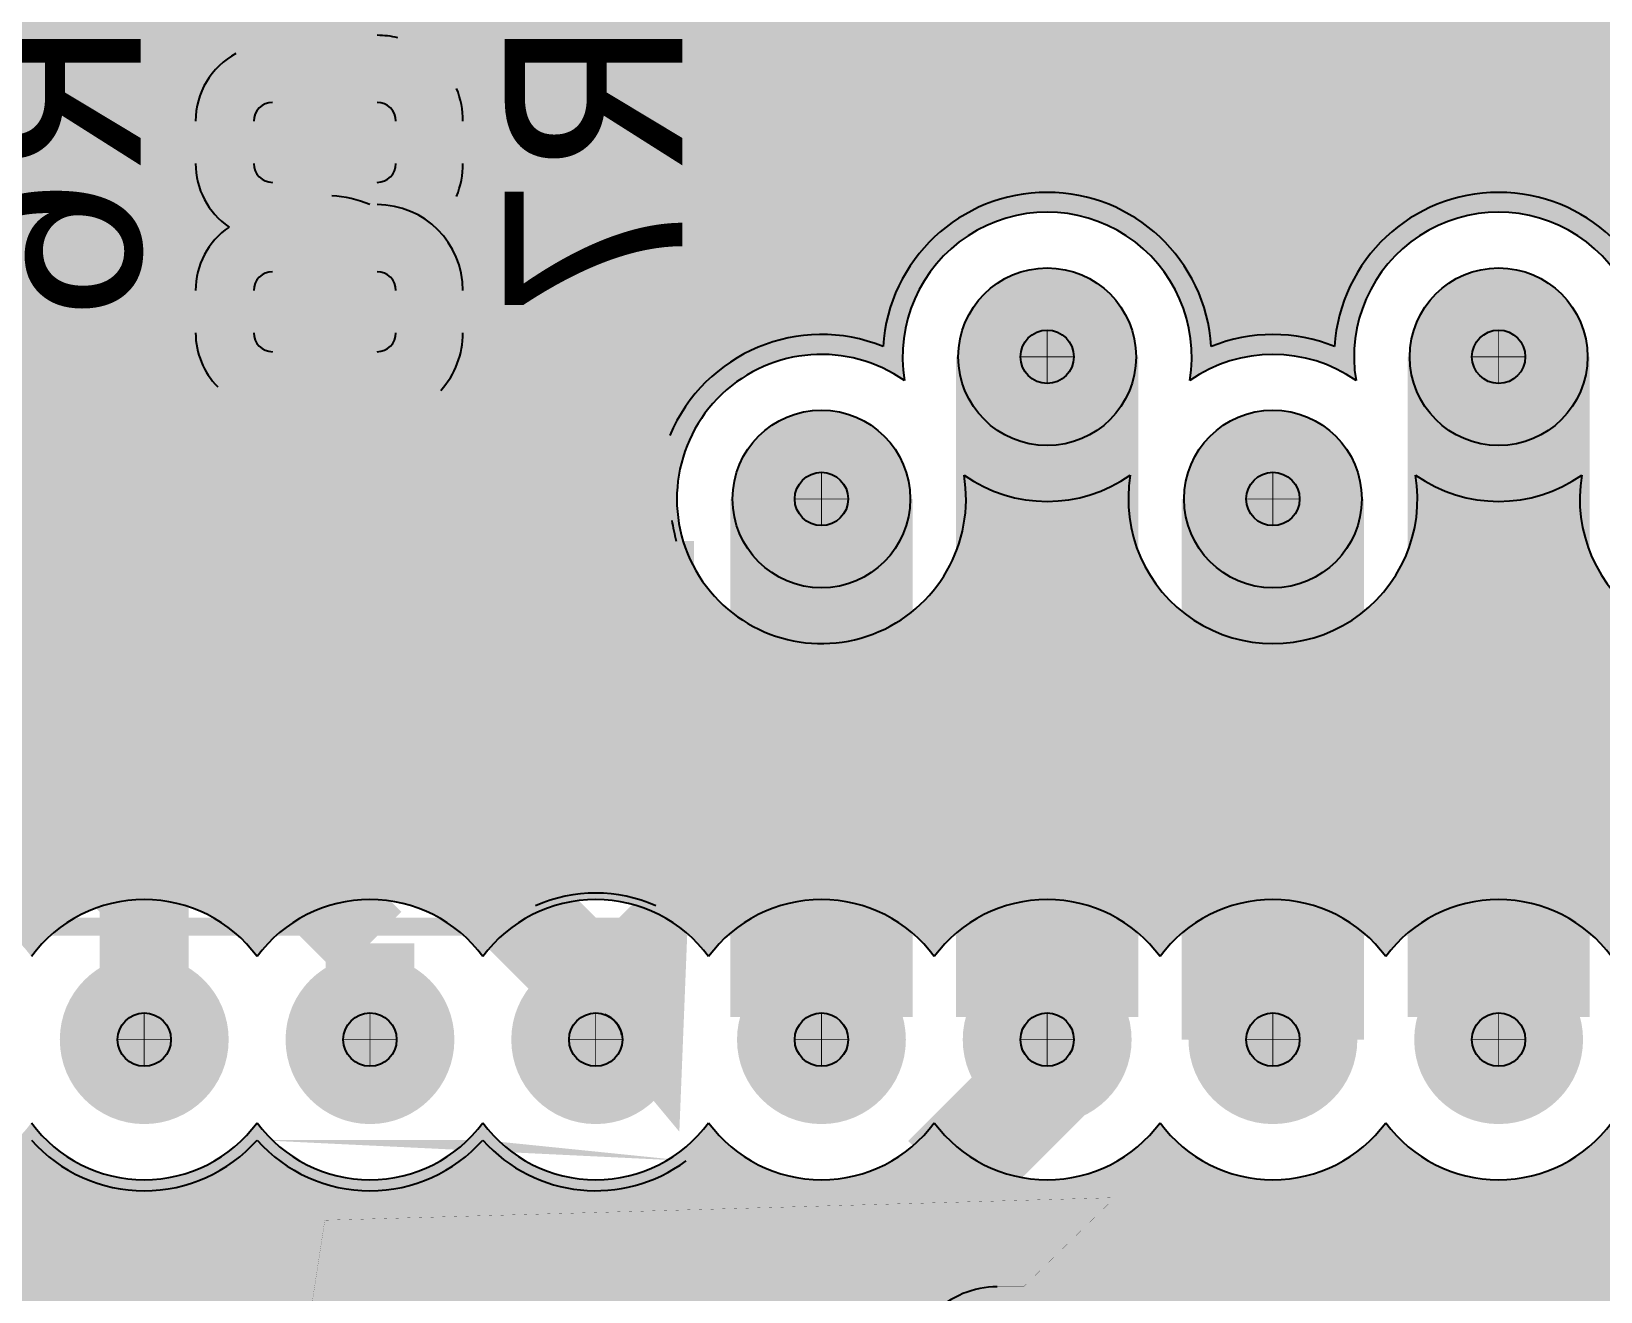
# Model space of a CAD drawing. Extents: x -5 to 272, y 7 to 75.
# Drawn here: x 25.65 to 43.31, y 36.28 to 50.46 of the extents above; entities that cross this region are included whole.
import ezdxf
from ezdxf.enums import TextEntityAlignment as Align

# ---------------------------------------------------------------- set-up
doc = ezdxf.new("R2010")
doc.units = 0
for name, color, linetype in [('3D_INFO_BOTTOM', 3, 'CONTINUOUS'), ('3D_INFO_TOP', 1, 'CONTINUOUS'), ('COPPER_BOTTOM', 1, 'CONTINUOUS'), ('COPPER_TOP', 3, 'CONTINUOUS'), ('DRILL', 255, 'CONTINUOUS'), ('DRILL_SYMBOLS', 255, 'CONTINUOUS'), ('SILKSCREEN_BOTTOM', 6, 'CONTINUOUS'), ('SILKSCREEN_TOP', 4, 'CONTINUOUS'), ('SOLDER_MASK_BOTTOM', 212, 'CONTINUOUS'), ('SOLDER_MASK_TOP', 200, 'CONTINUOUS')]:
    doc.layers.add(name, color=color, linetype=linetype)
doc.styles.add('MONOTxtStyle_M', font='monotxt')

msp = doc.modelspace()

# ---------------------------------------------------------------- hatches: boundary and pattern name
at = {"layer": 'COPPER_BOTTOM'}
h = msp.add_hatch(color=1, dxfattribs=at)
edge = h.paths.add_edge_path()
edge.add_arc((23.114, 53.34), 1.65, 305.229441, 40.595451, ccw=False)
edge.add_line((24.065806, 51.9922), (24.065806, 51.073841))
edge.add_arc((23.448418, 50.466918), 0.86575, 0, 44.510251, ccw=False)
edge.add_line((24.314168, 50.466918), (24.314168, 49.990082))
edge.add_arc((23.448418, 49.990082), 0.86575, 304.430446, 0, ccw=False)
edge.add_arc((23.448418, 48.561918), 0.86575, 0, 55.569554, ccw=False)
edge.add_line((24.314168, 48.561918), (24.314168, 48.085082))
edge.add_arc((23.448418, 48.085082), 0.86575, 321.106534, 0, ccw=False)
edge.add_line((24.122244, 47.5415), (24.122244, 47.177099))
edge.add_line((24.122244, 47.177099), (27.750194, 43.549143))
edge.add_line((27.750194, 43.549143), (27.750194, 46.462159))
edge.add_arc((28.367582, 47.069082), 0.86575, 180, 224.510251, ccw=False)
edge.add_line((27.501832, 47.069082), (27.501832, 47.545918))
edge.add_arc((28.367582, 47.545918), 0.86575, 124.430446, 180, ccw=False)
edge.add_arc((28.367582, 48.974082), 0.86575, 180, 235.569554, ccw=False)
edge.add_line((27.501832, 48.974082), (27.501832, 49.450918))
edge.add_arc((28.367582, 49.450918), 0.86575, 118.385807, 180, ccw=False)
edge.add_line((27.955999, 50.212576), (27.955999, 51.283361))
edge.add_arc((28.403599, 52.294), 1.105322, 225, 246.112029, ccw=False)
edge.add_line((27.622018, 51.51242), (25.185548, 53.94889))
edge.add_line((25.185548, 53.94889), (24.72076, 54.413678))
edge.add_line((24.72076, 54.413678), (24.366883, 54.413678))
h = msp.add_hatch(color=1, dxfattribs=at)
edge = h.paths.add_edge_path()
edge.add_arc((53.34, 52.312), 1.8, 195.995124, 212.385993)
edge.add_line((51.819974, 51.347883), (51.819974, 48.580016))
edge.add_arc((52.324, 46.8), 1.85, 105.809899, 176.733789)
edge.add_arc((49.76, 45.2), 1.85, 67.196596, 111.239133)
edge.add_arc((47.244, 46.8), 1.85, 3.853854, 176.434088)
edge.add_arc((44.704, 45.2), 1.85, 67.981307, 112.018693)
edge.add_arc((42.164, 46.8), 1.85, 3.565912, 176.434088)
edge.add_arc((39.624, 45.2), 1.85, 67.981307, 112.018693)
edge.add_arc((37.084, 46.8), 1.85, 3.565912, 176.434088)
edge.add_arc((34.544, 45.2), 1.85, 67.981307, 157.344648)
edge.add_line((32.836749, 45.912596), (30.26229, 45.912596))
edge.add_line((30.26229, 45.912596), (30.26229, 46.422346))
edge.add_arc((29.544418, 47.069082), 0.966234, 317.984069, 0)
edge.add_line((30.510652, 47.069082), (30.510652, 47.545918))
edge.add_arc((29.544418, 47.545918), 0.966234, 0, 90)
edge.add_line((29.544418, 48.512152), (29.46118, 48.512152))
edge.add_arc((28.956, 47.3075), 1.30629, 67.248876, 86.565401)
edge.add_line((29.034259, 48.611444), (28.956, 48.672084))
edge.add_line((28.956, 48.672084), (28.955999, 48.672083))
edge.add_line((28.955999, 48.672083), (28.955999, 49.752917))
edge.add_line((28.955999, 49.752917), (28.956, 49.752916))
edge.add_line((28.956, 49.752916), (29.776666, 50.388825))
edge.add_arc((29.544418, 49.450918), 0.966234, 76.091975, 90)
edge.add_line((29.544418, 50.417152), (28.955999, 50.417152))
edge.add_line((28.955999, 50.417152), (28.955999, 51.088194))
edge.add_line((28.955999, 51.088194), (39.040421, 51.088194))
edge.add_arc((40.113291, 51.785291), 1.279451, 213.013779, 270)
edge.add_line((40.113291, 50.50584), (41.166709, 50.50584))
edge.add_arc((41.166709, 51.785291), 1.279451, 270, 315.473778)
edge.add_arc((43.18, 52.312), 1.8, 232.284556, 314.874444)
edge.add_arc((45.72, 52.312), 1.8, 225.125556, 314.874444)
edge.add_arc((48.26, 52.312), 1.8, 225.125556, 344.004876)
edge.add_line((49.990313, 51.816), (51.609687, 51.816))
edge = h.paths.add_edge_path()
edge.add_line((30.437395, 49.819971), (29.653429, 49.2125))
edge.add_line((29.653429, 49.2125), (30.437395, 48.605029))
edge.add_arc((29.544418, 48.974082), 0.966234, 337.545461, 0)
edge.add_line((30.510652, 48.974082), (30.510652, 49.450918))
edge.add_arc((29.544418, 49.450918), 0.966234, 0, 22.454539)
h = msp.add_hatch(color=1, dxfattribs=at)
edge = h.paths.add_edge_path()
edge.add_line((28.156, 49.450918), (28.156, 48.974082))
edge.add_arc((28.367582, 48.974082), 0.211582, 180, 270)
edge.add_line((28.367582, 48.7625), (29.544418, 48.7625))
edge.add_arc((29.544418, 48.974082), 0.211582, 270, 0)
edge.add_line((29.756, 48.974082), (29.756, 49.450918))
edge.add_arc((29.544418, 49.450918), 0.211582, 0, 90)
edge.add_line((29.544418, 49.6625), (28.367582, 49.6625))
edge.add_arc((28.367582, 49.450918), 0.211582, 90, 180)
h = msp.add_hatch(color=1, dxfattribs=at)
edge = h.paths.add_edge_path()
edge.add_line((28.156, 47.545918), (28.156, 47.069082))
edge.add_arc((28.367582, 47.069082), 0.211582, 180, 270)
edge.add_line((28.367582, 46.8575), (29.544418, 46.8575))
edge.add_arc((29.544418, 47.069082), 0.211582, 270, 0)
edge.add_line((29.756, 47.069082), (29.756, 47.545918))
edge.add_arc((29.544418, 47.545918), 0.211582, 0, 90)
edge.add_line((29.544418, 47.7575), (28.367582, 47.7575))
edge.add_arc((28.367582, 47.545918), 0.211582, 90, 180)
h = msp.add_hatch(color=256, dxfattribs=at)
edge = h.paths.add_edge_path()
edge.add_arc((37.084, 46.8), 1, 0, 360)
edge = h.paths.add_edge_path()
edge.add_arc((37.084, 46.8), 0.3, 0, 360)
h = msp.add_hatch(color=256, dxfattribs=at)
edge = h.paths.add_edge_path()
edge.add_arc((42.164, 46.8), 1, 0, 360)
edge = h.paths.add_edge_path()
edge.add_arc((42.164, 46.8), 0.3, 0, 360)
h = msp.add_hatch(color=1, dxfattribs=at)
edge = h.paths.add_edge_path()
edge.add_arc((19.304, 23.876), 1.7, 41.663758, 138.336242, ccw=False)
edge.add_arc((21.844, 23.876), 1.7, 41.663758, 138.336242, ccw=False)
edge.add_arc((24.384, 23.876), 1.7, 54.694093, 138.336242, ccw=False)
edge.add_line((25.366501, 25.263333), (25.366501, 25.7321))
edge.add_arc((26.924, 25.7321), 1.557499, 98.750749, 180, ccw=False)
edge.add_line((26.687048, 27.271469), (29.364469, 29.94889))
edge.add_line((29.364469, 29.94889), (29.364469, 29.94889))
edge.add_line((29.364469, 29.94889), (33.02, 33.604421))
edge.add_line((33.02, 33.604421), (33.02, 37.753009))
edge.add_arc((32.004, 39.116), 1.7, 221.663758, 306.701566, ccw=False)
edge.add_arc((29.464, 39.116), 1.7, 221.663758, 318.336242, ccw=False)
edge.add_arc((26.924, 39.116), 1.7, 221.663758, 318.336242, ccw=False)
edge.add_arc((24.384, 39.116), 1.7, 221.663758, 318.336242, ccw=False)
edge.add_arc((21.844, 39.116), 1.7, 221.663758, 318.336242, ccw=False)
edge.add_arc((19.304, 39.116), 1.7, 221.663758, 318.336242, ccw=False)
edge.add_arc((16.764, 39.116), 1.7, 132.823605, 318.336242, ccw=False)
edge.add_line((15.608436, 40.362865), (15.608436, 42.014982))
edge.add_line((15.608436, 42.014982), (14.431885, 43.191546))
edge.add_line((14.431885, 43.191546), (7.4689, 43.191546))
edge.add_arc((7.4689, 44.34711), 1.155564, 257.812613, 270, ccw=False)
edge.add_arc((7.468899, 44.34711), 1.155564, 225, 257.812677, ccw=False)
edge.add_line((6.651792, 43.530003), (4.262891, 45.918903))
edge.add_arc((5.079999, 46.73601), 1.155564, 208.475555, 225, ccw=False)
edge.add_line((4.064234, 46.185056), (4.064234, 43.364379))
edge.add_line((4.064234, 43.364379), (4.923591, 42.505022))
edge.add_line((4.923591, 42.505022), (7.322916, 42.505022))
edge.add_arc((7.322916, 41.869937), 0.635085, 0, 90, ccw=False)
edge.add_line((7.958001, 41.869937), (7.958001, 39.470612))
edge.add_line((7.958001, 39.470612), (8.436203, 38.992411))
edge.add_arc((7.62, 38.1744), 1.155564, 0, 45.063385, ccw=False)
edge.add_line((8.775564, 38.1744), (8.775564, 31.309035))
edge.add_arc((8.208418, 30.654918), 0.86575, 0, 49.073365, ccw=False)
edge.add_line((9.074168, 30.654918), (9.074168, 30.178082))
edge.add_arc((8.208418, 30.178082), 0.86575, 304.430446, 0, ccw=False)
edge.add_arc((8.208418, 28.749918), 0.86575, 0, 55.569554, ccw=False)
edge.add_line((9.074168, 28.749918), (9.074168, 28.273082))
edge.add_arc((8.208418, 28.273082), 0.86575, 347.24637, 0, ccw=False)
edge.add_arc((7.799999, 28.1721), 1.256048, 326.886131, 355.884623, ccw=False)
edge.add_line((8.852048, 27.485915), (8.852048, 21.296018))
edge.add_line((8.852048, 21.296018), (12.938422, 21.296018))
edge.add_line((12.938422, 21.296018), (12.938422, 22.763665))
edge.add_arc((14.224, 23.876), 1.7, 41.663758, 220.867709, ccw=False)
edge.add_arc((16.764, 23.876), 1.7, 41.663758, 138.336242, ccw=False)
edge = h.paths.add_edge_path()
edge.add_line((12.673767, 39.813694), (13.371461, 39.116))
edge.add_line((13.371461, 39.116), (12.673767, 38.418306))
edge.add_arc((14.224, 39.116), 1.7, 155.769508, 204.230492, ccw=False)
edge = h.paths.add_edge_path()
edge.add_arc((14.224, 39.116), 0.3, 0, 360)
edge = h.paths.add_edge_path()
edge.add_arc((14.224, 39.116), 1.7, 65.769508, 114.230492, ccw=False)
edge.add_line((14.921694, 40.666233), (14.224, 39.968539))
edge.add_line((14.224, 39.968539), (13.526306, 40.666233))
edge = h.paths.add_edge_path()
edge.add_arc((14.224, 39.116), 1.7, 245.769508, 294.230492, ccw=False)
edge.add_line((13.526306, 37.565767), (14.224, 38.263461))
edge.add_line((14.224, 38.263461), (14.921694, 37.565767))
h = msp.add_hatch(color=256, dxfattribs=at)
edge = h.paths.add_edge_path()
edge.add_arc((34.544, 45.2), 1, 0, 360)
edge = h.paths.add_edge_path()
edge.add_arc((34.544, 45.2), 0.3, 0, 360)
h = msp.add_hatch(color=256, dxfattribs=at)
edge = h.paths.add_edge_path()
edge.add_arc((39.624, 45.2), 1, 0, 360)
edge = h.paths.add_edge_path()
edge.add_arc((39.624, 45.2), 0.3, 0, 360)
h = msp.add_hatch(color=1, dxfattribs=at)
edge = h.paths.add_edge_path()
edge.add_arc((34.544, 45.2), 1.7, 188.184024, 196.156122)
edge.add_line((32.911138, 44.726965), (32.911138, 42.23645))
edge.add_line((32.911138, 42.23645), (32.766, 38.608))
edge.add_line((32.766, 38.608), (32.299493, 39.167809))
edge.add_arc((32.004, 39.116), 0.3, 9.944641, 69.666501)
edge.add_line((32.108245, 39.397306), (28.956, 43.18))
edge.add_line((28.956, 43.18), (28.956, 44.958))
edge.add_line((28.956, 44.958), (32.861313, 44.958))
edge = h.paths.add_edge_path()
edge.add_line((31.326827, 40.620638), (32.004, 39.943465))
edge.add_line((32.004, 39.943465), (32.681173, 40.620638))
edge.add_arc((32.004, 39.116), 1.65, 65.769526, 114.230474)
h = msp.add_hatch(color=256, dxfattribs=at)
edge = h.paths.add_edge_path()
edge.add_arc((26.924, 39.116), 0.95, 0, 360)
edge = h.paths.add_edge_path()
edge.add_arc((26.924, 39.116), 0.3, 0, 360)
h = msp.add_hatch(color=256, dxfattribs=at)
edge = h.paths.add_edge_path()
edge.add_arc((29.464, 39.116), 0.95, 0, 360)
edge = h.paths.add_edge_path()
edge.add_arc((29.464, 39.116), 0.3, 0, 360)
h = msp.add_hatch(color=256, dxfattribs=at)
edge = h.paths.add_edge_path()
edge.add_arc((32.004, 39.116), 0.95, 0, 360)
edge = h.paths.add_edge_path()
edge.add_arc((32.004, 39.116), 0.3, 0, 360)
h = msp.add_hatch(color=256, dxfattribs=at)
edge = h.paths.add_edge_path()
edge.add_arc((34.544, 39.116), 0.95, 0, 360)
edge = h.paths.add_edge_path()
edge.add_arc((34.544, 39.116), 0.3, 0, 360)
h = msp.add_hatch(color=256, dxfattribs=at)
edge = h.paths.add_edge_path()
edge.add_arc((37.084, 39.116), 0.95, 0, 360)
edge = h.paths.add_edge_path()
edge.add_arc((37.084, 39.116), 0.3, 0, 360)
h = msp.add_hatch(color=256, dxfattribs=at)
edge = h.paths.add_edge_path()
edge.add_arc((39.624, 39.116), 0.95, 0, 360)
edge = h.paths.add_edge_path()
edge.add_arc((39.624, 39.116), 0.3, 0, 360)
h = msp.add_hatch(color=256, dxfattribs=at)
edge = h.paths.add_edge_path()
edge.add_arc((42.164, 39.116), 0.95, 0, 360)
edge = h.paths.add_edge_path()
edge.add_arc((42.164, 39.116), 0.3, 0, 360)
h = msp.add_hatch(color=1, dxfattribs=at)
edge = h.paths.add_edge_path()
edge.add_line((36.522159, 36.33449), (36.817402, 36.33449))
edge.add_line((36.817402, 36.33449), (37.846, 37.338))
edge.add_line((37.846, 37.338), (28.956, 37.084))
edge.add_line((28.956, 37.084), (27.519976, 27.749842))
edge.add_line((27.519976, 27.749842), (35.810167, 36.040033))
edge.add_arc((36.52105, 35.329151), 1.00534, 89.936775, 135, ccw=False)
at = {"layer": 'COPPER_TOP'}
h = msp.add_hatch(color=3, dxfattribs=at)
h.paths.add_polyline_path([(-4.195967, 72.775967), (93.512292, 72.775967), (93.512292, 7.232068), (-4.195967, 7.232068)])
edge = h.paths.add_edge_path()
edge.add_arc((19.304, 39.116), 1.577, 36.358194, 143.641806)
edge.add_arc((16.764, 39.116), 1.577, 36.358194, 143.641806)
edge.add_arc((14.224, 39.116), 1.577, 36.358194, 323.641806)
edge.add_arc((16.764, 39.116), 1.577, 216.358194, 323.641806)
edge.add_arc((19.304, 39.116), 1.577, 216.358194, 323.641806)
edge.add_arc((21.844, 39.116), 1.577, 216.358194, 323.641806)
edge.add_arc((24.384, 39.116), 1.577, 216.358194, 323.641806)
edge.add_arc((26.924, 39.116), 1.577, 216.358194, 323.641806)
edge.add_arc((29.464, 39.116), 1.577, 216.358194, 323.641806)
edge.add_arc((32.004, 39.116), 1.577, 216.358194, 323.641806)
edge.add_arc((34.544, 39.116), 1.577, 216.358194, 323.641806)
edge.add_arc((37.084, 39.116), 1.577, 216.358194, 323.641806)
edge.add_arc((39.624, 39.116), 1.577, 216.358194, 323.641806)
edge.add_arc((42.164, 39.116), 1.577, 216.358194, 323.641806)
edge.add_arc((44.704, 39.116), 1.577, 216.358194, 323.641806)
edge.add_arc((47.244, 39.116), 1.577, 216.358194, 323.641806)
edge.add_arc((49.784, 39.116), 1.577, 216.358194, 323.641806)
edge.add_arc((52.324, 39.116), 1.577, 216.358194, 323.641806)
edge.add_arc((54.864, 39.116), 1.577, 216.358194, 323.641806)
edge.add_arc((57.404, 39.116), 1.577, 216.358194, 323.641806)
edge.add_arc((59.944, 39.116), 1.577, 216.358194, 323.641806)
edge.add_arc((62.484, 39.116), 1.577, 216.358194, 143.641806)
edge.add_arc((59.944, 39.116), 1.577, 36.358194, 143.641806)
edge.add_arc((57.404, 39.116), 1.577, 36.358194, 143.641806)
edge.add_arc((54.864, 39.116), 1.577, 36.358194, 143.641806)
edge.add_arc((52.324, 39.116), 1.577, 36.358194, 143.641806)
edge.add_arc((49.784, 39.116), 1.577, 36.358194, 143.641806)
edge.add_arc((47.244, 39.116), 1.577, 36.358194, 143.641806)
edge.add_arc((44.704, 39.116), 1.577, 36.358194, 143.641806)
edge.add_arc((42.164, 39.116), 1.577, 36.358194, 143.641806)
edge.add_arc((39.624, 39.116), 1.577, 36.358194, 143.641806)
edge.add_arc((37.084, 39.116), 1.577, 36.358194, 143.641806)
edge.add_arc((34.544, 39.116), 1.577, 36.358194, 143.641806)
edge.add_arc((32.004, 39.116), 1.577, 36.358194, 143.641806)
edge.add_arc((29.464, 39.116), 1.577, 36.358194, 143.641806)
edge.add_arc((26.924, 39.116), 1.577, 36.358194, 143.641806)
edge.add_arc((24.384, 39.116), 1.577, 36.358194, 143.641806)
edge.add_arc((21.844, 39.116), 1.577, 36.358194, 143.641806)
edge = h.paths.add_edge_path()
edge.add_arc((6.604, 12.954), 1.634872, 180, 186.234585)
edge.add_arc((6.604, 12.7), 1.627, 177.306641, 2.693359)
edge.add_arc((6.604, 12.954), 1.634872, 353.765415, 0)
edge.add_line((8.238872, 12.954), (8.238872, 42.5))
edge.add_arc((6.604, 42.5), 1.634872, 0, 180)
edge.add_line((4.969128, 42.5), (4.969128, 12.954))
edge = h.paths.add_edge_path()
edge.add_arc((19.304, 23.876), 1.577, 36.358194, 143.641806)
edge.add_arc((16.764, 23.876), 1.577, 36.358194, 143.641806)
edge.add_arc((14.224, 23.876), 1.577, 36.358194, 323.641806)
edge.add_arc((16.764, 23.876), 1.577, 216.358194, 323.641806)
edge.add_arc((19.304, 23.876), 1.577, 216.358194, 323.641806)
edge.add_arc((21.844, 23.876), 1.577, 216.358194, 323.641806)
edge.add_arc((24.384, 23.876), 1.577, 216.358194, 323.641806)
edge.add_arc((26.924, 23.876), 1.577, 216.358194, 323.641806)
edge.add_arc((29.464, 23.876), 1.577, 216.358194, 323.641806)
edge.add_arc((32.004, 23.876), 1.577, 216.358194, 323.641806)
edge.add_arc((34.544, 23.876), 1.577, 216.358194, 323.641806)
edge.add_arc((37.084, 23.876), 1.577, 216.358194, 323.641806)
edge.add_arc((39.624, 23.876), 1.577, 216.358194, 323.641806)
edge.add_arc((42.164, 23.876), 1.577, 216.358194, 323.641806)
edge.add_arc((44.704, 23.876), 1.577, 216.358194, 323.641806)
edge.add_arc((47.244, 23.876), 1.577, 216.358194, 323.641806)
edge.add_arc((49.784, 23.876), 1.577, 216.358194, 323.641806)
edge.add_arc((52.324, 23.876), 1.577, 216.358194, 323.641806)
edge.add_arc((54.864, 23.876), 1.577, 216.358194, 323.641806)
edge.add_arc((57.404, 23.876), 1.577, 216.358194, 323.641806)
edge.add_arc((59.944, 23.876), 1.577, 216.358194, 143.641806)
edge.add_arc((57.404, 23.876), 1.577, 36.358194, 143.641806)
edge.add_arc((54.864, 23.876), 1.577, 36.358194, 143.641806)
edge.add_arc((52.324, 23.876), 1.577, 36.358194, 143.641806)
edge.add_arc((49.784, 23.876), 1.577, 36.358194, 143.641806)
edge.add_arc((47.244, 23.876), 1.577, 36.358194, 143.641806)
edge.add_arc((44.704, 23.876), 1.577, 36.358194, 143.641806)
edge.add_arc((42.164, 23.876), 1.577, 36.358194, 143.641806)
edge.add_arc((39.624, 23.876), 1.577, 36.358194, 143.641806)
edge.add_arc((37.084, 23.876), 1.577, 36.358194, 143.641806)
edge.add_arc((34.544, 23.876), 1.577, 36.358194, 143.641806)
edge.add_arc((32.004, 23.876), 1.577, 36.358194, 143.641806)
edge.add_arc((29.464, 23.876), 1.577, 36.358194, 143.641806)
edge.add_arc((26.924, 23.876), 1.577, 36.358194, 143.641806)
edge.add_arc((24.384, 23.876), 1.577, 36.358194, 143.641806)
edge.add_arc((21.844, 23.876), 1.577, 36.358194, 143.641806)
edge = h.paths.add_edge_path()
edge.add_arc((43.18, 52.312), 1.577, 36.358194, 135.683323)
edge.add_arc((41.166709, 52.838709), 1.055372, 33.014475, 90)
edge.add_line((41.166709, 53.894081), (40.113291, 53.894081))
edge.add_arc((40.113291, 52.838709), 1.055372, 90, 180)
edge.add_line((39.057919, 52.838709), (39.057919, 51.785291))
edge.add_arc((40.113291, 51.785291), 1.055372, 180, 270)
edge.add_line((40.113291, 50.729919), (41.166709, 50.729919))
edge.add_arc((41.166709, 51.785291), 1.055372, 270, 326.985525)
edge.add_arc((43.18, 52.312), 1.577, 224.316677, 323.641806)
edge.add_arc((45.72, 52.312), 1.577, 216.358194, 323.641806)
edge.add_arc((48.26, 52.312), 1.577, 216.358194, 323.641806)
edge.add_arc((50.8, 52.312), 1.577, 216.358194, 323.641806)
edge.add_arc((53.34, 52.312), 1.577, 216.358194, 143.641806)
edge.add_arc((50.8, 52.312), 1.577, 36.358194, 143.641806)
edge.add_arc((48.26, 52.312), 1.577, 36.358194, 143.641806)
edge.add_arc((45.72, 52.312), 1.577, 36.358194, 143.641806)
edge = h.paths.add_edge_path()
edge.add_line((21.479128, 63.909581), (21.479128, 53.5))
edge.add_arc((23.114, 53.5), 1.634872, 180, 185.624879)
edge.add_arc((23.114, 53.34), 1.627, 180.008524, 359.991476)
edge.add_arc((23.114, 53.5), 1.634872, 354.375121, 0)
edge.add_line((24.748872, 53.5), (24.748872, 64.5))
edge.add_arc((23.114, 64.5), 1.634872, 0, 50.984019)
edge.add_arc((22.86, 64.77), 1.627, 37.935941, 211.926975)
edge = h.paths.add_edge_path()
edge.add_arc((42.164, 46.8), 1.627, 350.492586, 189.507414)
edge.add_arc((39.624, 45.2), 1.627, 54.907982, 125.092018)
edge.add_arc((37.084, 46.8), 1.627, 350.492586, 189.507414)
edge.add_arc((34.544, 45.2), 1.627, 54.907982, 9.507414)
edge.add_arc((37.084, 46.8), 1.627, 234.907982, 305.092018)
edge.add_arc((39.624, 45.2), 1.627, 170.492586, 9.507414)
edge.add_arc((42.164, 46.8), 1.627, 234.907982, 305.092018)
edge.add_arc((44.704, 45.2), 1.627, 170.492586, 9.507414)
edge.add_arc((47.244, 46.8), 1.627, 234.907982, 303.93809)
edge.add_arc((49.76, 45.2), 1.627, 171.154896, 10.211411)
edge.add_arc((52.324, 46.8), 1.627, 233.718974, 305.092018)
edge.add_arc((54.864, 45.2), 1.627, 170.492586, 9.507414)
edge.add_arc((57.404, 46.8), 1.627, 234.907982, 305.092018)
edge.add_arc((59.944, 45.2), 1.627, 170.492586, 9.507414)
edge.add_arc((62.484, 46.8), 1.627, 234.907982, 189.507414)
edge.add_arc((59.944, 45.2), 1.627, 54.907982, 125.092018)
edge.add_arc((57.404, 46.8), 1.627, 350.492586, 189.507414)
edge.add_arc((54.864, 45.2), 1.627, 54.907982, 125.092018)
edge.add_arc((52.324, 46.8), 1.627, 350.492586, 190.211411)
edge.add_arc((49.76, 45.2), 1.627, 53.718974, 123.93809)
edge.add_arc((47.244, 46.8), 1.627, 351.154896, 189.507414)
edge.add_arc((44.704, 45.2), 1.627, 54.907982, 125.092018)
edge = h.paths.add_edge_path()
edge.add_arc((42.164, 16.51), 1.627, 38.686496, 141.313504)
edge.add_arc((39.624, 16.51), 1.627, 38.686496, 127.33723)
edge.add_arc((37.084, 18.288), 1.627, 342.678729, 124.21034)
edge.add_arc((34.544, 19.558), 1.627, 2.659558, 217.095391)
edge.add_arc((32.004, 17.526), 1.627, 40.224225, 124.21034)
edge.add_arc((29.464, 18.796), 1.627, 2.659558, 141.313504)
edge.add_arc((26.924, 18.796), 1.627, 38.686496, 141.313504)
edge.add_arc((24.384, 18.796), 1.627, 38.686496, 321.313504)
edge.add_arc((26.924, 18.796), 1.627, 218.686496, 321.313504)
edge.add_arc((29.464, 18.796), 1.627, 218.686496, 304.21034)
edge.add_arc((32.004, 17.526), 1.627, 182.659558, 37.095391)
edge.add_arc((34.544, 19.558), 1.627, 220.224225, 304.21034)
edge.add_arc((37.084, 18.288), 1.627, 182.659558, 307.33723)
edge.add_arc((39.624, 16.51), 1.627, 162.678729, 321.313504)
edge.add_arc((42.164, 16.51), 1.627, 218.686496, 321.313504)
edge.add_arc((44.704, 16.51), 1.627, 218.686496, 17.321271)
edge.add_arc((47.244, 18.288), 1.627, 232.66277, 197.321271)
edge.add_arc((44.704, 16.51), 1.627, 52.66277, 141.313504)
edge = h.paths.add_edge_path()
edge.add_arc((17.78, 61.468), 1.627, 309.927133, 121.926975)
edge.add_line((16.919581, 62.848872), (3.302, 62.848872))
edge.add_arc((3.302, 61.214), 1.634872, 90, 270)
edge.add_line((3.302, 59.579128), (17.526, 59.579128))
edge.add_arc((17.526, 61.214), 1.634872, 270, 322.569043)
edge = h.paths.add_edge_path()
edge.add_arc((42.418, 68.834), 1.627, 79.717947, 167.194574)
edge.add_arc((42.418, 68.8), 1.634872, 166.032565, 270)
edge.add_line((42.418, 67.165128), (46.958281, 67.165128))
edge.add_arc((47.498, 68.7), 1.627, 250.626388, 357.238476)
edge.add_arc((47.498, 68.8), 1.634872, 353.735761, 90)
edge.add_line((47.498, 70.434872), (42.70841, 70.434872))
edge = h.paths.add_edge_path()
edge.add_arc((43.18, 62.812), 1.577, 36.358194, 143.641806)
edge.add_arc((40.64, 62.812), 1.577, 36.358194, 323.641806)
edge.add_arc((43.18, 62.812), 1.577, 216.358194, 323.641806)
edge.add_arc((45.72, 62.812), 1.577, 216.358194, 323.641806)
edge.add_arc((48.26, 62.812), 1.577, 216.358194, 323.641806)
edge.add_arc((50.8, 62.812), 1.577, 216.358194, 323.641806)
edge.add_arc((53.34, 62.812), 1.577, 216.358194, 143.641806)
edge.add_arc((50.8, 62.812), 1.577, 36.358194, 143.641806)
edge.add_arc((48.26, 62.812), 1.577, 36.358194, 143.641806)
edge.add_arc((45.72, 62.812), 1.577, 36.358194, 143.641806)
edge = h.paths.add_edge_path()
edge.add_line((70.755128, 43.18), (70.755128, 28.194))
edge.add_arc((72.39, 28.194), 1.634872, 180, 0)
edge.add_line((74.024872, 28.194), (74.024872, 43.18))
edge.add_arc((72.39, 43.18), 1.634872, 0, 180)
edge = h.paths.add_edge_path()
edge.add_arc((21.420667, 10.668001), 1.877, 0, 360)
edge = h.paths.add_edge_path()
edge.add_arc((27.940001, 10.668001), 1.877, 0, 360)
edge = h.paths.add_edge_path()
edge.add_arc((21.420667, 15.155335), 1.877, 0, 360)
edge = h.paths.add_edge_path()
edge.add_arc((27.940001, 15.155335), 1.877, 0, 360)
edge = h.paths.add_edge_path()
edge.add_arc((82.804, 63.5), 1.577, 36.358194, 143.641806)
edge.add_arc((80.264, 63.5), 1.577, 36.358194, 143.641806)
edge.add_arc((77.724, 63.5), 1.577, 36.358194, 226.734854)
edge.add_arc((77.271459, 61.412541), 1.129899, 123.784033, 180)
edge.add_line((76.14156, 61.412541), (76.14156, 60.507459))
edge.add_arc((77.271459, 60.507459), 1.129899, 180, 270)
edge.add_line((77.271459, 59.37756), (78.176541, 59.37756))
edge.add_arc((78.176541, 60.507459), 1.129899, 270, 326.215967)
edge.add_arc((80.264, 60.96), 1.577, 223.265146, 323.641806)
edge.add_arc((82.804, 60.96), 1.577, 216.358194, 323.641806)
edge.add_arc((85.344, 60.96), 1.577, 216.358194, 323.641806)
edge.add_arc((87.884, 60.96), 1.577, 216.358194, 143.641806)
edge.add_arc((85.344, 60.96), 1.577, 36.358194, 53.641806)
edge.add_arc((85.344, 63.5), 1.577, 306.358194, 143.641806)
edge = h.paths.add_edge_path()
edge.add_arc((78.994, 69.342), 1.627, 0, 360)
edge = h.paths.add_edge_path()
edge.add_arc((82.296, 69.342), 1.627, 20.496546, 339.503454)
edge.add_arc((85.344, 69.342), 1.627, 200.496546, 159.503454)
edge = h.paths.add_edge_path()
edge.add_arc((30.734, 68.834), 1.627, 349.617981, 178.757054)
edge.add_arc((30.7, 68.5), 1.634872, 166.945094, 180)
edge.add_line((29.065128, 68.5), (29.065128, 58.3))
edge.add_arc((30.7, 58.3), 1.634872, 180, 199.923778)
edge.add_arc((30.734, 58.166), 1.627, 195.073523, 10.282053)
edge.add_line((32.334872, 58.45641), (32.334872, 68.5))
edge.add_arc((30.7, 68.5), 1.634872, 0, 1.429942)
edge = h.paths.add_edge_path()
edge.add_arc((83.82, 16.256), 1.577, 126.358194, 53.641806)
edge.add_arc((83.82, 18.796), 1.577, 306.358194, 233.641806)
edge = h.paths.add_edge_path()
edge.add_arc((56.387999, 15.748), 1.627, 0, 360)
edge = h.paths.add_edge_path()
edge.add_arc((61.256333, 15.748), 1.627, 0, 360)
edge = h.paths.add_edge_path()
edge.add_arc((52.324, 18.288), 1.627, 40.224225, 37.095391)
edge.add_arc((54.864, 20.32), 1.627, 220.224225, 217.095391)
edge = h.paths.add_edge_path()
edge.add_arc((81.1, 41.148), 1.634872, 262.602403, 0)
edge.add_line((82.734872, 41.148), (82.734872, 43.491719))
edge.add_arc((83.82, 44.704), 1.627, 228.167885, 38.097448)
edge.add_line((85.100388, 45.70786), (85.100388, 51.274906))
edge.add_arc((83.566, 51.816), 1.627, 340.575073, 199.424927)
edge.add_line((82.031612, 51.274906), (82.031612, 50.555013))
edge.add_arc((81.026, 49.276), 1.627, 51.824125, 196.47422)
edge.add_arc((81.1, 48.768), 1.634872, 178.366318, 180)
edge.add_line((79.465128, 48.768), (79.465128, 41.607138))
edge.add_arc((81.026, 41.148), 1.627, 163.608504, 265.187544)
h = msp.add_hatch(color=256, dxfattribs=at)
edge = h.paths.add_edge_path()
edge.add_arc((37.084, 46.8), 1, 0, 360)
edge = h.paths.add_edge_path()
edge.add_arc((37.084, 46.8), 0.3, 0, 360)
h = msp.add_hatch(color=256, dxfattribs=at)
edge = h.paths.add_edge_path()
edge.add_arc((42.164, 46.8), 1, 0, 360)
edge = h.paths.add_edge_path()
edge.add_arc((42.164, 46.8), 0.3, 0, 360)
h = msp.add_hatch(color=256, dxfattribs=at)
edge = h.paths.add_edge_path()
edge.add_arc((34.544, 45.2), 1, 0, 360)
edge = h.paths.add_edge_path()
edge.add_arc((34.544, 45.2), 0.3, 0, 360)
h = msp.add_hatch(color=256, dxfattribs=at)
edge = h.paths.add_edge_path()
edge.add_arc((39.624, 45.2), 1, 0, 360)
edge = h.paths.add_edge_path()
edge.add_arc((39.624, 45.2), 0.3, 0, 360)
h = msp.add_hatch(color=256, dxfattribs=at)
edge = h.paths.add_edge_path()
edge.add_arc((26.924, 39.116), 0.95, 0, 360)
edge = h.paths.add_edge_path()
edge.add_arc((26.924, 39.116), 0.3, 0, 360)
h = msp.add_hatch(color=256, dxfattribs=at)
edge = h.paths.add_edge_path()
edge.add_arc((29.464, 39.116), 0.95, 0, 360)
edge = h.paths.add_edge_path()
edge.add_arc((29.464, 39.116), 0.3, 0, 360)
h = msp.add_hatch(color=256, dxfattribs=at)
edge = h.paths.add_edge_path()
edge.add_arc((32.004, 39.116), 0.95, 0, 360)
edge = h.paths.add_edge_path()
edge.add_arc((32.004, 39.116), 0.3, 0, 360)
h = msp.add_hatch(color=256, dxfattribs=at)
edge = h.paths.add_edge_path()
edge.add_arc((34.544, 39.116), 0.95, 0, 360)
edge = h.paths.add_edge_path()
edge.add_arc((34.544, 39.116), 0.3, 0, 360)
h = msp.add_hatch(color=256, dxfattribs=at)
edge = h.paths.add_edge_path()
edge.add_arc((37.084, 39.116), 0.95, 0, 360)
edge = h.paths.add_edge_path()
edge.add_arc((37.084, 39.116), 0.3, 0, 360)
h = msp.add_hatch(color=256, dxfattribs=at)
edge = h.paths.add_edge_path()
edge.add_arc((39.624, 39.116), 0.95, 0, 360)
edge = h.paths.add_edge_path()
edge.add_arc((39.624, 39.116), 0.3, 0, 360)
h = msp.add_hatch(color=256, dxfattribs=at)
edge = h.paths.add_edge_path()
edge.add_arc((42.164, 39.116), 0.95, 0, 360)
edge = h.paths.add_edge_path()
edge.add_arc((42.164, 39.116), 0.3, 0, 360)
at = {"layer": 'DRILL'}
h = msp.add_hatch(color=255, dxfattribs=at)
edge = h.paths.add_edge_path()
edge.add_arc((37.084, 46.8), 0.3, 0, 360)
h = msp.add_hatch(color=255, dxfattribs=at)
edge = h.paths.add_edge_path()
edge.add_arc((42.164, 46.8), 0.3, 0, 360)
h = msp.add_hatch(color=255, dxfattribs=at)
edge = h.paths.add_edge_path()
edge.add_arc((34.544, 45.2), 0.3, 0, 360)
h = msp.add_hatch(color=255, dxfattribs=at)
edge = h.paths.add_edge_path()
edge.add_arc((39.624, 45.2), 0.3, 0, 360)
h = msp.add_hatch(color=255, dxfattribs=at)
edge = h.paths.add_edge_path()
edge.add_arc((26.924, 39.116), 0.3, 0, 360)
h = msp.add_hatch(color=255, dxfattribs=at)
edge = h.paths.add_edge_path()
edge.add_arc((29.464, 39.116), 0.3, 0, 360)
h = msp.add_hatch(color=255, dxfattribs=at)
edge = h.paths.add_edge_path()
edge.add_arc((32.004, 39.116), 0.3, 0, 360)
h = msp.add_hatch(color=255, dxfattribs=at)
edge = h.paths.add_edge_path()
edge.add_arc((34.544, 39.116), 0.3, 0, 360)
h = msp.add_hatch(color=255, dxfattribs=at)
edge = h.paths.add_edge_path()
edge.add_arc((37.084, 39.116), 0.3, 0, 360)
h = msp.add_hatch(color=255, dxfattribs=at)
edge = h.paths.add_edge_path()
edge.add_arc((39.624, 39.116), 0.3, 0, 360)
h = msp.add_hatch(color=255, dxfattribs=at)
edge = h.paths.add_edge_path()
edge.add_arc((42.164, 39.116), 0.3, 0, 360)
at = {"layer": 'SOLDER_MASK_BOTTOM'}
h = msp.add_hatch(color=212, dxfattribs=at)
edge = h.paths.add_edge_path()
edge.add_line((28.156, 49.450918), (28.156, 48.974082))
edge.add_arc((28.367582, 48.974082), 0.211582, 180, 270)
edge.add_line((28.367582, 48.7625), (29.544418, 48.7625))
edge.add_arc((29.544418, 48.974082), 0.211582, 270, 0)
edge.add_line((29.756, 48.974082), (29.756, 49.450918))
edge.add_arc((29.544418, 49.450918), 0.211582, 0, 90)
edge.add_line((29.544418, 49.6625), (28.367582, 49.6625))
edge.add_arc((28.367582, 49.450918), 0.211582, 90, 180)
h = msp.add_hatch(color=212, dxfattribs=at)
edge = h.paths.add_edge_path()
edge.add_line((28.156, 47.545918), (28.156, 47.069082))
edge.add_arc((28.367582, 47.069082), 0.211582, 180, 270)
edge.add_line((28.367582, 46.8575), (29.544418, 46.8575))
edge.add_arc((29.544418, 47.069082), 0.211582, 270, 0)
edge.add_line((29.756, 47.069082), (29.756, 47.545918))
edge.add_arc((29.544418, 47.545918), 0.211582, 0, 90)
edge.add_line((29.544418, 47.7575), (28.367582, 47.7575))
edge.add_arc((28.367582, 47.545918), 0.211582, 90, 180)
h = msp.add_hatch(color=256, dxfattribs=at)
edge = h.paths.add_edge_path()
edge.add_arc((37.084, 46.8), 1, 0, 360)
h = msp.add_hatch(color=256, dxfattribs=at)
edge = h.paths.add_edge_path()
edge.add_arc((42.164, 46.8), 1, 0, 360)
h = msp.add_hatch(color=256, dxfattribs=at)
edge = h.paths.add_edge_path()
edge.add_arc((34.544, 45.2), 1, 0, 360)
h = msp.add_hatch(color=256, dxfattribs=at)
edge = h.paths.add_edge_path()
edge.add_arc((39.624, 45.2), 1, 0, 360)
h = msp.add_hatch(color=256, dxfattribs=at)
edge = h.paths.add_edge_path()
edge.add_arc((26.924, 39.116), 0.95, 0, 360)
edge = h.paths.add_edge_path()
edge.add_arc((26.924, 39.116), 0.3, 0, 360)
h = msp.add_hatch(color=256, dxfattribs=at)
edge = h.paths.add_edge_path()
edge.add_arc((29.464, 39.116), 0.95, 0, 360)
edge = h.paths.add_edge_path()
edge.add_arc((29.464, 39.116), 0.3, 0, 360)
h = msp.add_hatch(color=256, dxfattribs=at)
edge = h.paths.add_edge_path()
edge.add_arc((32.004, 39.116), 0.95, 0, 360)
edge = h.paths.add_edge_path()
edge.add_arc((32.004, 39.116), 0.3, 0, 360)
h = msp.add_hatch(color=256, dxfattribs=at)
edge = h.paths.add_edge_path()
edge.add_arc((34.544, 39.116), 0.95, 0, 360)
edge = h.paths.add_edge_path()
edge.add_arc((34.544, 39.116), 0.3, 0, 360)
h = msp.add_hatch(color=256, dxfattribs=at)
edge = h.paths.add_edge_path()
edge.add_arc((37.084, 39.116), 0.95, 0, 360)
edge = h.paths.add_edge_path()
edge.add_arc((37.084, 39.116), 0.3, 0, 360)
h = msp.add_hatch(color=256, dxfattribs=at)
edge = h.paths.add_edge_path()
edge.add_arc((39.624, 39.116), 0.95, 0, 360)
edge = h.paths.add_edge_path()
edge.add_arc((39.624, 39.116), 0.3, 0, 360)
h = msp.add_hatch(color=256, dxfattribs=at)
edge = h.paths.add_edge_path()
edge.add_arc((42.164, 39.116), 0.95, 0, 360)
edge = h.paths.add_edge_path()
edge.add_arc((42.164, 39.116), 0.3, 0, 360)
at = {"layer": 'SOLDER_MASK_TOP'}
h = msp.add_hatch(color=256, dxfattribs=at)
edge = h.paths.add_edge_path()
edge.add_arc((37.084, 46.8), 1, 0, 360)
h = msp.add_hatch(color=256, dxfattribs=at)
edge = h.paths.add_edge_path()
edge.add_arc((42.164, 46.8), 1, 0, 360)
h = msp.add_hatch(color=256, dxfattribs=at)
edge = h.paths.add_edge_path()
edge.add_arc((34.544, 45.2), 1, 0, 360)
h = msp.add_hatch(color=256, dxfattribs=at)
edge = h.paths.add_edge_path()
edge.add_arc((39.624, 45.2), 1, 0, 360)
h = msp.add_hatch(color=256, dxfattribs=at)
edge = h.paths.add_edge_path()
edge.add_arc((26.924, 39.116), 0.95, 0, 360)
edge = h.paths.add_edge_path()
edge.add_arc((26.924, 39.116), 0.3, 0, 360)
h = msp.add_hatch(color=256, dxfattribs=at)
edge = h.paths.add_edge_path()
edge.add_arc((29.464, 39.116), 0.95, 0, 360)
edge = h.paths.add_edge_path()
edge.add_arc((29.464, 39.116), 0.3, 0, 360)
h = msp.add_hatch(color=256, dxfattribs=at)
edge = h.paths.add_edge_path()
edge.add_arc((32.004, 39.116), 0.95, 0, 360)
edge = h.paths.add_edge_path()
edge.add_arc((32.004, 39.116), 0.3, 0, 360)
h = msp.add_hatch(color=256, dxfattribs=at)
edge = h.paths.add_edge_path()
edge.add_arc((34.544, 39.116), 0.95, 0, 360)
edge = h.paths.add_edge_path()
edge.add_arc((34.544, 39.116), 0.3, 0, 360)
h = msp.add_hatch(color=256, dxfattribs=at)
edge = h.paths.add_edge_path()
edge.add_arc((37.084, 39.116), 0.95, 0, 360)
edge = h.paths.add_edge_path()
edge.add_arc((37.084, 39.116), 0.3, 0, 360)
h = msp.add_hatch(color=256, dxfattribs=at)
edge = h.paths.add_edge_path()
edge.add_arc((39.624, 39.116), 0.95, 0, 360)
edge = h.paths.add_edge_path()
edge.add_arc((39.624, 39.116), 0.3, 0, 360)
h = msp.add_hatch(color=256, dxfattribs=at)
edge = h.paths.add_edge_path()
edge.add_arc((42.164, 39.116), 0.95, 0, 360)
edge = h.paths.add_edge_path()
edge.add_arc((42.164, 39.116), 0.3, 0, 360)

# ---------------------------------------------------------------- linework, layer by layer
at = {"layer": '3D_INFO_BOTTOM', "color": 3, "const_width": 0.1778}
for points in [[(27.889719, 49.953833), (30.014104, 49.953833)], [(27.889719, 46.572388), (27.889719, 49.953833)], [(30.014104, 49.953833), (30.014104, 46.572388)], [(30.014104, 46.572388), (27.889719, 46.572388)]]:
    msp.add_lwpolyline(points, dxfattribs=at)
at = {"layer": '3D_INFO_TOP', "color": 1, "const_width": 0.1778}
msp.add_lwpolyline([(12.319, 40.386), (64.389, 40.386)], dxfattribs=at)
at = {"layer": 'COPPER_BOTTOM', "color": 1}
for points, const_width in [([(27.955999, 50.212576), (27.955999, 51.283361)], 0.5), ([(29.544418, 50.417152), (28.955999, 50.417152), (28.955999, 51.088194), (39.040421, 51.088194)], 0.7), ([(40.113291, 50.50584), (41.166709, 50.50584)], 0.7), ([(29.034259, 48.611444), (28.956, 48.672084), (28.955999, 48.672083), (28.955999, 49.752917), (28.956, 49.752916), (29.776666, 50.388825)], 0.7), ([(30.437395, 49.819971), (29.653429, 49.2125), (30.437395, 48.605029)], 0.7), ([(30.510652, 48.974082), (30.510652, 49.450918)], 0.7), ([(27.501832, 48.974082), (27.501832, 49.450918)], 0.5), ([(29.544418, 49.6625), (28.367582, 49.6625)], 0.000001), ([(29.02068, 49.14782), (28.956, 49.2125)], 1.1), ([(29.02068, 49.14782), (49.64622, 49.14782)], 1.1), ([(28.156, 49.450918), (28.156, 48.974082)], 0.000001), ([(29.756, 48.974082), (29.756, 49.450918)], 0.000001), ([(28.367582, 48.7625), (29.544418, 48.7625)], 0.000001), ([(29.544418, 48.512152), (29.46118, 48.512152)], 0.7), ([(26.924, 40.76122), (19.558, 48.12722)], 1), ([(28.956, 42.8), (28.956, 47.3075)], 1.1), ([(30.510652, 47.069082), (30.510652, 47.545918)], 0.7), ([(24.122244, 47.5415), (24.122244, 47.177099), (27.750194, 43.549143), (27.750194, 46.462159)], 0.5), ([(27.501832, 47.069082), (27.501832, 47.545918)], 0.5), ([(29.544418, 47.7575), (28.367582, 47.7575)], 0.000001), ([(37.084, 46.8), (37.084, 39.37)], 2.05), ([(42.164, 46.8), (42.164, 39.37)], 2.05), ([(28.156, 47.545918), (28.156, 47.069082)], 0.000001), ([(29.756, 47.069082), (29.756, 47.545918)], 0.000001), ([(29.464, 40.20112), (22.96668, 46.69845)], 1), ([(28.367582, 46.8575), (29.544418, 46.8575)], 0.000001), ([(32.836749, 45.912596), (30.26229, 45.912596), (30.26229, 46.422346)], 0.7), ([(34.544, 45.2), (34.544, 39.37)], 2.05), ([(39.624, 45.2), (39.624, 39.116)], 2.05), ([(32.108245, 39.397306), (28.956, 43.18), (28.956, 44.958), (32.861313, 44.958)], 0.4), ([(32.911138, 44.726965), (32.911138, 42.23645), (32.766, 38.608), (32.299493, 39.167809)], 0.4), ([(32.004, 39.71174), (28.956, 42.75974)], 1.1), ([(26.924, 39.116), (26.924, 40.76122)], 1), ([(31.326827, 40.620638), (32.004, 39.943465), (32.681173, 40.620638)], 0.4), ([(29.464, 39.116), (29.464, 40.20112)], 1), ([(32.004, 39.116), (32.004, 39.71174)], 1.1), ([(37.084, 39.116), (37.084, 38.6914)], 1.1), ([(37.084, 38.6914), (35.944, 37.551383)], 1.2), ([(26.687048, 27.271469), (29.364469, 29.94889), (29.364469, 29.94889), (33.02, 33.604421), (33.02, 37.753009)], 0.5), ([(14.93685, 36.87915), (65.58115, 36.87915)], 1.1), ([(36.522159, 36.33449), (36.817402, 36.33449), (37.846, 37.338), (28.956, 37.084), (27.519976, 27.749842), (35.810167, 36.040033)], 0.001)]:
    msp.add_lwpolyline(points, dxfattribs=dict(at, const_width=const_width))
for centre, radius, start, end in [((29.544418, 49.450918), 0.966234, 76.091975, 90), ((28.367582, 49.450918), 0.86575, 118.385807, 180), ((29.544418, 49.450918), 0.966234, 0, 22.454539), ((28.367582, 49.450918), 0.211582, 90, 180), ((29.544418, 49.450918), 0.211582, 0, 90), ((28.367582, 48.974082), 0.86575, 180, 235.569554), ((28.367582, 48.974082), 0.211582, 180, 270), ((29.544418, 48.974082), 0.211582, 270, 0), ((29.544418, 48.974082), 0.966234, 337.545461, 0), ((28.956, 47.3075), 1.30629, 67.248876, 86.565401), ((37.084, 46.8), 1.85, 3.565912, 176.434088), ((42.164, 46.8), 1.85, 3.565912, 176.434088), ((29.544418, 47.545918), 0.966234, 0, 90), ((28.367582, 47.545918), 0.86575, 124.430446, 180), ((28.367582, 47.545918), 0.211582, 90, 180), ((29.544418, 47.545918), 0.211582, 0, 90), ((28.367582, 47.069082), 0.86575, 180, 224.510251), ((28.367582, 47.069082), 0.211582, 180, 270), ((29.544418, 47.069082), 0.211582, 270, 0), ((29.544418, 47.069082), 0.966234, 317.984069, 0), ((34.544, 45.2), 1.85, 67.981307, 157.344648), ((39.624, 45.2), 1.85, 67.981307, 112.018693), ((34.544, 45.2), 1.7, 188.184024, 196.156122), ((32.004, 39.116), 1.65, 65.769526, 114.230474), ((32.004, 39.116), 0.3, 9.944641, 69.666501), ((26.924, 39.116), 1.7, 221.663758, 318.336242), ((29.464, 39.116), 1.7, 221.663758, 318.336242), ((32.004, 39.116), 1.7, 221.663758, 306.701566), ((36.52105, 35.329151), 1.00534, 89.936775, 135)]:
    msp.add_arc(centre, radius, start, end, dxfattribs=at)
at = {"layer": 'COPPER_TOP', "color": 3}
for centre, radius, start, end in [((37.084, 46.8), 1.627, 350.492586, 189.507414), ((42.164, 46.8), 1.627, 350.492586, 189.507414), ((34.544, 45.2), 1.627, 54.907982, 9.507414), ((39.624, 45.2), 1.627, 54.907982, 125.092018), ((37.084, 46.8), 1.627, 234.907982, 305.092018), ((39.624, 45.2), 1.627, 170.492586, 9.507414), ((42.164, 46.8), 1.627, 234.907982, 305.092018), ((44.704, 45.2), 1.627, 170.492586, 9.507414), ((26.924, 39.116), 1.577, 36.358194, 143.641806), ((29.464, 39.116), 1.577, 36.358194, 143.641806), ((32.004, 39.116), 1.577, 36.358194, 143.641806), ((34.544, 39.116), 1.577, 36.358194, 143.641806), ((37.084, 39.116), 1.577, 36.358194, 143.641806), ((39.624, 39.116), 1.577, 36.358194, 143.641806), ((42.164, 39.116), 1.577, 36.358194, 143.641806), ((26.924, 39.116), 1.577, 216.358194, 323.641806), ((29.464, 39.116), 1.577, 216.358194, 323.641806), ((32.004, 39.116), 1.577, 216.358194, 323.641806), ((34.544, 39.116), 1.577, 216.358194, 323.641806), ((37.084, 39.116), 1.577, 216.358194, 323.641806), ((39.624, 39.116), 1.577, 216.358194, 323.641806), ((42.164, 39.116), 1.577, 216.358194, 323.641806)]:
    msp.add_arc(centre, radius, start, end, dxfattribs=at)
at = {"layer": 'DRILL', "color": 255}
for centre in [(37.084, 46.8), (42.164, 46.8), (34.544, 45.2), (39.624, 45.2), (26.924, 39.116), (29.464, 39.116), (32.004, 39.116), (34.544, 39.116), (37.084, 39.116), (39.624, 39.116), (42.164, 39.116)]:
    msp.add_circle(centre, 0.3, dxfattribs=at)
at = {"layer": 'DRILL_SYMBOLS', "color": 7, "const_width": 0.01}
for points in [[(37.084, 46.5), (37.084, 47.1)], [(42.164, 46.5), (42.164, 47.1)], [(36.784, 46.8), (37.384, 46.8)], [(41.864, 46.8), (42.464, 46.8)], [(34.544, 44.9), (34.544, 45.5)], [(39.624, 44.9), (39.624, 45.5)], [(34.244, 45.2), (34.844, 45.2)], [(39.324, 45.2), (39.924, 45.2)], [(26.924, 38.816), (26.924, 39.416)], [(29.464, 38.816), (29.464, 39.416)], [(32.004, 38.816), (32.004, 39.416)], [(34.544, 38.816), (34.544, 39.416)], [(37.084, 38.816), (37.084, 39.416)], [(39.624, 38.816), (39.624, 39.416)], [(42.164, 38.816), (42.164, 39.416)], [(26.624, 39.116), (27.224, 39.116)], [(29.164, 39.116), (29.764, 39.116)], [(31.704, 39.116), (32.304, 39.116)], [(34.244, 39.116), (34.844, 39.116)], [(36.784, 39.116), (37.384, 39.116)], [(39.324, 39.116), (39.924, 39.116)], [(41.864, 39.116), (42.464, 39.116)]]:
    msp.add_lwpolyline(points, dxfattribs=at)
at = {"layer": 'SILKSCREEN_BOTTOM', "color": 6, "const_width": 0.2032}
for points in [[(27.897667, 49.953334), (27.897667, 46.566668)], [(30.014333, 49.953334), (27.897667, 49.953334)], [(30.014333, 46.566668), (30.014333, 49.953334)], [(27.897667, 46.566668), (30.014333, 46.566668)]]:
    msp.add_lwpolyline(points, dxfattribs=at)
at = {"layer": 'SILKSCREEN_TOP', "color": 4, "const_width": 0.2032}
msp.add_lwpolyline([(12.319, 40.386), (64.389, 40.386)], dxfattribs=at)
at = {"layer": 'SOLDER_MASK_BOTTOM', "color": 212, "const_width": 0.000001}
for points in [[(29.544418, 49.6625), (28.367582, 49.6625)], [(28.156, 49.450918), (28.156, 48.974082)], [(29.756, 48.974082), (29.756, 49.450918)], [(28.367582, 48.7625), (29.544418, 48.7625)], [(29.544418, 47.7575), (28.367582, 47.7575)], [(28.156, 47.545918), (28.156, 47.069082)], [(29.756, 47.069082), (29.756, 47.545918)], [(28.367582, 46.8575), (29.544418, 46.8575)]]:
    msp.add_lwpolyline(points, dxfattribs=at)
at = {"layer": 'SOLDER_MASK_BOTTOM'}
for centre in [(37.084, 46.8), (42.164, 46.8), (34.544, 45.2), (39.624, 45.2)]:
    msp.add_circle(centre, 1, dxfattribs=at)
at = {"layer": 'SOLDER_MASK_BOTTOM', "color": 212}
for centre, start, end in [((28.367582, 49.450918), 90, 180), ((29.544418, 49.450918), 0, 90), ((28.367582, 48.974082), 180, 270), ((29.544418, 48.974082), 270, 0), ((28.367582, 47.545918), 90, 180), ((29.544418, 47.545918), 0, 90), ((28.367582, 47.069082), 180, 270), ((29.544418, 47.069082), 270, 0)]:
    msp.add_arc(centre, 0.211582, start, end, dxfattribs=at)
at = {"layer": 'SOLDER_MASK_TOP'}
for centre in [(37.084, 46.8), (42.164, 46.8), (34.544, 45.2), (39.624, 45.2)]:
    msp.add_circle(centre, 1, dxfattribs=at)

# ---------------------------------------------------------------- texts
at = {"layer": 'SILKSCREEN_BOTTOM', "style": 'MONOTxtStyle_M', "text_generation_flag": 2, "width": 0.995556}
for s, p in [('R6', (25.884, 48.88)), ('R7', (31.98, 48.88))]:
    msp.add_text(s, height=2, rotation=90, dxfattribs=at).set_placement(p, align=Align.MIDDLE_CENTER)

doc.saveas('drawing.dxf')
